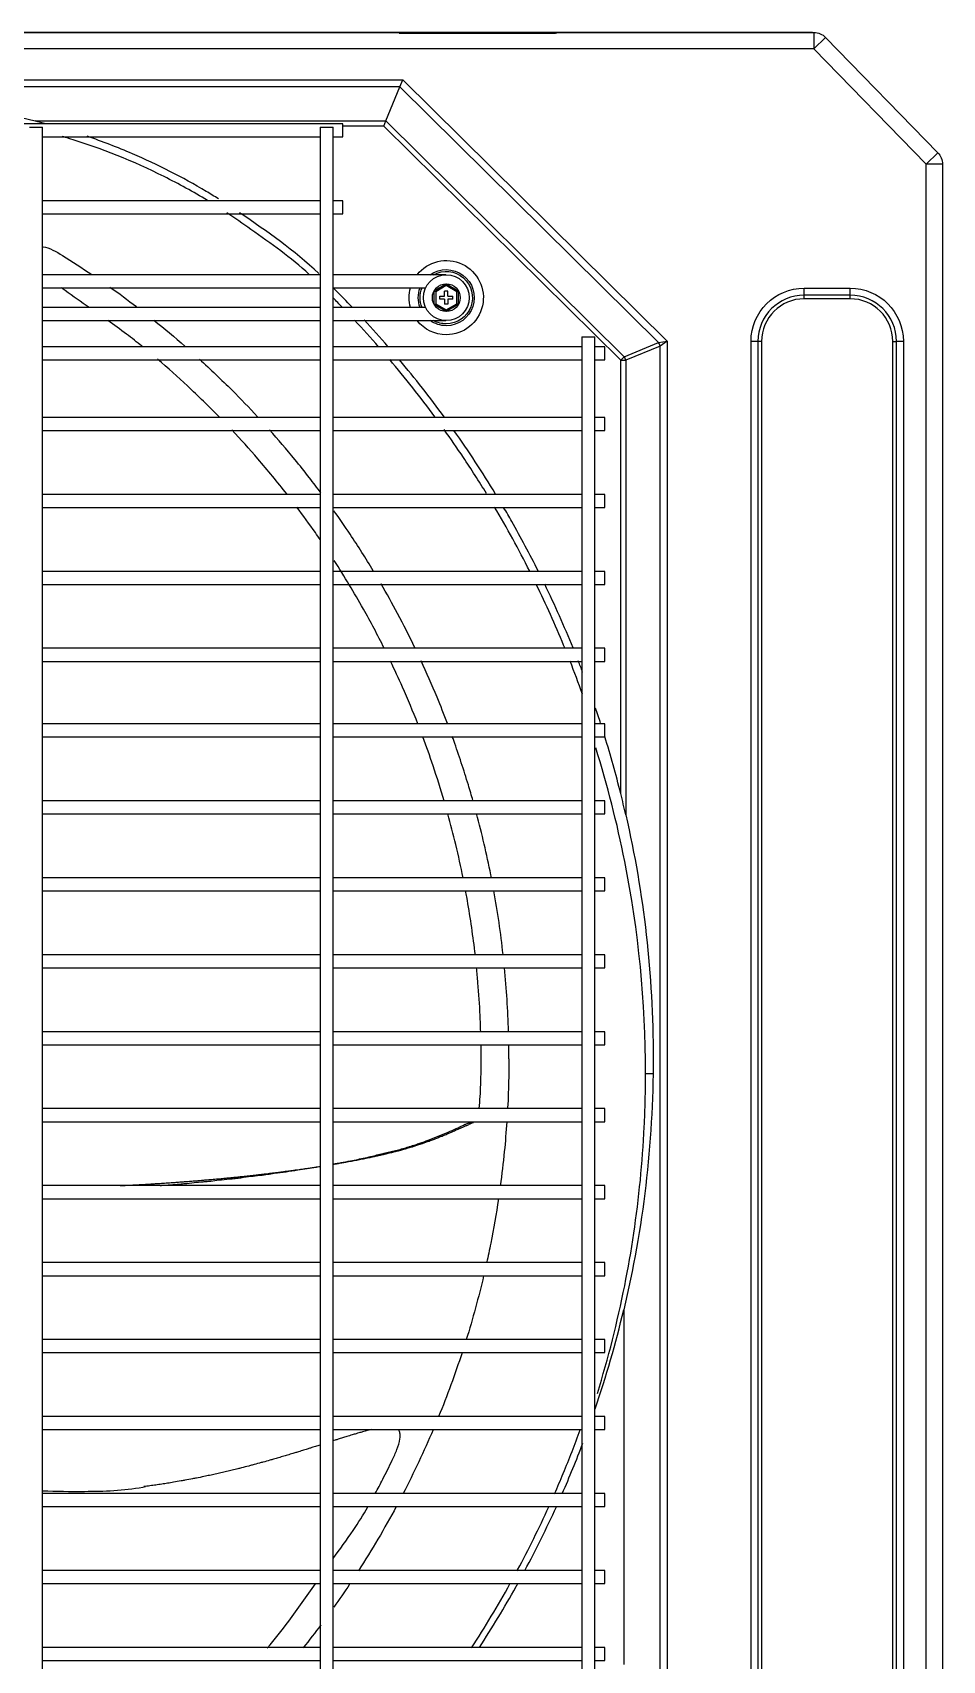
# Model space of a CAD drawing. Extents: x 58467 to 79089, y -33726 to -17391.
# Drawn here: x 78336.95 to 78364.75, y -19141.39 to -19091.69 of the extents above; entities that cross this region are included whole.
import ezdxf

# ---------------------------------------------------------------- set-up
doc = ezdxf.new("R2010")
doc.units = 0
doc.header["$LTSCALE"] = 100

# ---------------------------------------------------------------- blocks, each defined once
blk = doc.blocks.new('ZSGT')
at = {"color": 3}
for p, q in [((40323.672, -24502.831, -3.539), (40255.667, -24502.831, -3.539)), ((40255.667, -24502.831, -3.539), (40323.719, -24502.831, -3.539)), ((40323.672, -24502.831, -3.539), (40255.667, -24502.831, -3.539)), ((40311.042, -24502.851, -3.539), (40315.525, -24502.851, -3.539)), ((40311.042, -24502.851, -3.539), (40315.525, -24502.851, -3.539)), ((40315.525, -24502.831, -3.539), (40315.525, -24502.851, -3.539)), ((40315.525, -24502.831, -3.539), (40315.525, -24502.851, -3.539)), ((40315.525, -24502.851, -3.539), (40315.825, -24502.851, -3.539)), ((40315.525, -24502.851, -3.539), (40315.825, -24502.851, -3.539)), ((40323.719, -24502.831, -3.539), (40323.719, -24503.331, -3.539)), ((40324.073, -24502.977, -3.539), (40323.719, -24503.331, -3.539)), ((40324.073, -24502.977, -3.539), (40327.5, -24506.499, -3.539)), ((40323.719, -24503.331, -3.539), (40255.667, -24503.331, -3.539)), ((40327.146, -24506.852, -3.539), (40323.719, -24503.331, -3.539)), ((40262.103, -24504.271, -3.539), (40311.158, -24504.271, -3.539)), ((40311.07, -24504.483, -3.539), (40262.255, -24504.483, -3.539)), ((40310.637, -24505.531, -3.539), (40311.07, -24504.483, -3.539)), ((40311.07, -24504.483, -3.539), (40311.158, -24504.271, -3.539)), ((40318.972, -24512.295, -3.539), (40311.07, -24504.483, -3.539)), ((40311.158, -24504.271, -3.539), (40319.23, -24512.252, -3.539)), ((40309.327, -24505.617, -3.539), (40263.934, -24505.617, -3.539)), ((40299.748, -24505.717, -3.539), (40299.948, -24505.717, -3.539)), ((40299.925, -24505.531, -3.539), (40310.637, -24505.531, -3.539)), ((40299.948, -24505.717, -3.539), (40300.148, -24505.717, -3.539)), ((40300.148, -24624.08, -3.539), (40300.148, -24505.717, -3.539)), ((40308.627, -24505.717, -3.539), (40308.627, -24624.08, -3.539)), ((40308.627, -24505.717, -3.539), (40308.827, -24505.717, -3.539)), ((40308.827, -24505.717, -3.539), (40309.027, -24505.717, -3.539)), ((40309.027, -24624.08, -3.539), (40309.027, -24505.717, -3.539)), ((40309.327, -24506.017, -3.539), (40309.327, -24505.617, -3.539)), ((40310.572, -24505.686, -3.539), (40309.327, -24505.686, -3.539)), ((40310.572, -24505.686, -3.539), (40310.637, -24505.531, -3.539)), ((40317.815, -24512.838, -3.539), (40310.572, -24505.686, -3.539)), ((40310.637, -24505.531, -3.539), (40317.925, -24512.729, -3.539)), ((40300.148, -24506.017, -3.539), (40308.627, -24506.017, -3.539)), ((40309.027, -24506.017, -3.539), (40309.327, -24506.017, -3.539)), ((40327.5, -24506.499, -3.539), (40327.146, -24506.852, -3.539)), ((40327.146, -24622.854, -3.539), (40327.146, -24506.852, -3.539)), ((40327.646, -24506.852, -3.539), (40327.146, -24506.852, -3.539)), ((40327.646, -24506.852, -3.539), (40327.646, -24622.854, -3.539)), ((40308.627, -24507.966, -3.539), (40300.148, -24507.966, -3.539)), ((40309.327, -24507.966, -3.539), (40309.027, -24507.966, -3.539)), ((40309.327, -24508.366, -3.539), (40309.327, -24507.966, -3.539)), ((40300.148, -24508.366, -3.539), (40308.627, -24508.366, -3.539)), ((40309.027, -24508.366, -3.539), (40309.327, -24508.366, -3.539)), ((40308.626, -24510.226, -3.539), (40300.148, -24510.226, -3.539)), ((40310.161, -24510.226, -3.539), (40309.026, -24510.226, -3.539)), ((40310.444, -24510.226, -3.539), (40310.161, -24510.226, -3.539)), ((40310.809, -24510.226, -3.539), (40310.444, -24510.226, -3.539)), ((40311.092, -24510.226, -3.539), (40310.809, -24510.226, -3.539)), ((40312.469, -24510.226, -3.539), (40311.092, -24510.226, -3.539)), ((40300.148, -24510.626, -3.539), (40308.626, -24510.626, -3.539)), ((40309.026, -24510.626, -3.539), (40310.161, -24510.626, -3.539)), ((40310.161, -24510.626, -3.539), (40310.444, -24510.626, -3.539)), ((40310.444, -24510.626, -3.539), (40310.809, -24510.626, -3.539)), ((40310.809, -24510.626, -3.539), (40311.092, -24510.626, -3.539)), ((40311.092, -24510.626, -3.539), (40311.853, -24510.626, -3.539)), ((40312.117, -24510.713, -3.539), (40312.485, -24510.5, -3.539)), ((40312.117, -24511.138, -3.539), (40312.117, -24510.713, -3.539)), ((40312.167, -24510.742, -3.539), (40312.117, -24510.713, -3.539)), ((40312.485, -24510.558, -3.539), (40312.167, -24510.742, -3.539)), ((40312.167, -24510.742, -3.539), (40312.167, -24511.109, -3.539)), ((40312.285, -24510.875, -3.539), (40312.435, -24510.875, -3.539)), ((40312.285, -24510.975, -3.539), (40312.285, -24510.875, -3.539)), ((40312.435, -24510.975, -3.539), (40312.285, -24510.975, -3.539)), ((40312.535, -24510.725, -3.539), (40312.435, -24510.725, -3.539)), ((40312.435, -24510.875, -3.539), (40312.435, -24510.725, -3.539)), ((40312.435, -24510.975, -3.539), (40312.435, -24511.125, -3.539)), ((40312.485, -24510.5, -3.539), (40312.853, -24510.713, -3.539)), ((40312.485, -24510.558, -3.539), (40312.485, -24510.5, -3.539)), ((40312.803, -24510.742, -3.539), (40312.485, -24510.558, -3.539)), ((40312.535, -24510.875, -3.539), (40312.535, -24510.725, -3.539)), ((40312.535, -24510.875, -3.539), (40312.685, -24510.875, -3.539)), ((40312.535, -24510.975, -3.539), (40312.535, -24511.125, -3.539)), ((40312.685, -24510.975, -3.539), (40312.535, -24510.975, -3.539)), ((40312.685, -24510.975, -3.539), (40312.685, -24510.875, -3.539)), ((40312.803, -24510.742, -3.539), (40312.853, -24510.713, -3.539)), ((40312.803, -24511.109, -3.539), (40312.803, -24510.742, -3.539)), ((40312.853, -24510.713, -3.539), (40312.853, -24511.138, -3.539)), ((40323.421, -24510.635, -3.539), (40324.827, -24510.635, -3.539)), ((40323.421, -24510.847, -3.539), (40323.421, -24510.635, -3.539)), ((40324.827, -24510.847, -3.539), (40323.421, -24510.847, -3.539)), ((40323.421, -24510.959, -3.539), (40323.421, -24510.847, -3.539)), ((40324.827, -24510.959, -3.539), (40323.421, -24510.959, -3.539)), ((40324.827, -24510.847, -3.539), (40324.827, -24510.635, -3.539)), ((40324.827, -24510.959, -3.539), (40324.827, -24510.847, -3.539)), ((40308.627, -24511.225, -3.539), (40300.148, -24511.225, -3.539)), ((40310.161, -24511.225, -3.539), (40309.027, -24511.225, -3.539)), ((40310.444, -24511.225, -3.539), (40310.161, -24511.225, -3.539)), ((40310.81, -24511.225, -3.539), (40310.444, -24511.225, -3.539)), ((40311.092, -24511.225, -3.539), (40310.81, -24511.225, -3.539)), ((40311.853, -24511.225, -3.539), (40311.092, -24511.225, -3.539)), ((40312.117, -24511.138, -3.539), (40312.167, -24511.109, -3.539)), ((40312.485, -24511.35, -3.539), (40312.117, -24511.138, -3.539)), ((40312.167, -24511.109, -3.539), (40312.485, -24511.293, -3.539)), ((40312.535, -24511.125, -3.539), (40312.435, -24511.125, -3.539)), ((40312.485, -24511.293, -3.539), (40312.803, -24511.109, -3.539)), ((40312.853, -24511.138, -3.539), (40312.485, -24511.35, -3.539)), ((40312.485, -24511.35, -3.539), (40312.485, -24511.293, -3.539)), ((40312.853, -24511.138, -3.539), (40312.803, -24511.109, -3.539)), ((40300.148, -24511.625, -3.539), (40308.627, -24511.625, -3.539)), ((40309.027, -24511.625, -3.539), (40310.161, -24511.625, -3.539)), ((40310.161, -24511.625, -3.539), (40310.444, -24511.625, -3.539)), ((40310.444, -24511.625, -3.539), (40310.81, -24511.625, -3.539)), ((40310.444, -24511.625, -3.539), (40310.444, -24511.625, -3.539)), ((40310.81, -24511.625, -3.539), (40310.81, -24511.625, -3.539)), ((40310.81, -24511.625, -3.539), (40311.092, -24511.625, -3.539)), ((40311.092, -24511.625, -3.539), (40312.469, -24511.625, -3.539)), ((40308.626, -24512.425, -3.539), (40300.148, -24512.425, -3.539)), ((40316.625, -24512.425, -3.539), (40309.026, -24512.425, -3.539)), ((40316.626, -24512.125, -3.539), (40316.626, -24617.58, -3.539)), ((40316.626, -24512.125, -3.539), (40316.826, -24512.125, -3.539)), ((40316.826, -24512.125, -3.539), (40317.026, -24512.125, -3.539)), ((40317.326, -24512.425, -3.539), (40317.025, -24512.425, -3.539)), ((40317.026, -24617.58, -3.539), (40317.026, -24512.125, -3.539)), ((40317.326, -24512.825, -3.539), (40317.326, -24512.425, -3.539)), ((40317.925, -24512.729, -3.539), (40318.972, -24512.295, -3.539)), ((40319.018, -24512.405, -3.539), (40317.97, -24512.838, -3.539)), ((40318.972, -24512.295, -3.539), (40319.23, -24512.252, -3.539)), ((40319.23, -24512.252, -3.539), (40319.018, -24512.405, -3.539)), ((40319.018, -24617.258, -3.539), (40319.018, -24512.405, -3.539)), ((40319.23, -24512.252, -3.539), (40319.23, -24617.41, -3.539)), ((40321.797, -24617.404, -3.539), (40321.797, -24512.259, -3.539)), ((40322.009, -24512.259, -3.539), (40321.797, -24512.259, -3.539)), ((40322.009, -24512.259, -3.539), (40322.009, -24617.404, -3.539)), ((40322.121, -24512.259, -3.539), (40322.009, -24512.259, -3.539)), ((40322.121, -24512.259, -3.539), (40322.121, -24617.404, -3.539)), ((40326.126, -24512.259, -3.539), (40326.239, -24512.259, -3.539)), ((40326.126, -24617.404, -3.539), (40326.126, -24512.259, -3.539)), ((40326.239, -24617.404, -3.539), (40326.239, -24512.259, -3.539)), ((40326.451, -24512.259, -3.539), (40326.239, -24512.259, -3.539)), ((40326.451, -24512.259, -3.539), (40326.451, -24617.404, -3.539)), ((40300.148, -24512.825, -3.539), (40308.626, -24512.825, -3.539)), ((40309.026, -24512.825, -3.539), (40316.625, -24512.825, -3.539)), ((40317.025, -24512.825, -3.539), (40317.326, -24512.825, -3.539)), ((40317.815, -24512.838, -3.539), (40317.925, -24512.729, -3.539)), ((40317.815, -24526.066, -3.539), (40317.815, -24512.838, -3.539)), ((40317.815, -24512.838, -3.539), (40317.97, -24512.838, -3.539)), ((40317.97, -24512.838, -3.539), (40317.97, -24526.715, -3.539)), ((40308.626, -24514.582, -3.539), (40300.148, -24514.582, -3.539)), ((40316.625, -24514.582, -3.539), (40309.026, -24514.582, -3.539)), ((40317.326, -24514.582, -3.539), (40317.025, -24514.582, -3.539)), ((40317.326, -24514.982, -3.539), (40317.326, -24514.582, -3.539)), ((40300.148, -24514.982, -3.539), (40308.626, -24514.982, -3.539)), ((40309.026, -24514.982, -3.539), (40316.625, -24514.982, -3.539)), ((40317.025, -24514.982, -3.539), (40317.326, -24514.982, -3.539)), ((40308.626, -24516.931, -3.539), (40300.148, -24516.931, -3.539)), ((40316.625, -24516.931, -3.539), (40309.026, -24516.931, -3.539)), ((40317.326, -24516.931, -3.539), (40317.025, -24516.931, -3.539)), ((40317.326, -24517.331, -3.539), (40317.326, -24516.931, -3.539)), ((40300.148, -24517.331, -3.539), (40308.626, -24517.331, -3.539)), ((40309.026, -24517.331, -3.539), (40316.625, -24517.331, -3.539)), ((40317.025, -24517.331, -3.539), (40317.326, -24517.331, -3.539)), ((40308.626, -24519.281, -3.539), (40300.148, -24519.281, -3.539)), ((40316.625, -24519.281, -3.539), (40309.026, -24519.281, -3.539)), ((40317.326, -24519.281, -3.539), (40317.025, -24519.281, -3.539)), ((40317.326, -24519.681, -3.539), (40317.326, -24519.281, -3.539)), ((40300.148, -24519.681, -3.539), (40308.626, -24519.681, -3.539)), ((40309.026, -24519.681, -3.539), (40316.625, -24519.681, -3.539)), ((40317.025, -24519.681, -3.539), (40317.326, -24519.681, -3.539)), ((40308.626, -24521.631, -3.539), (40300.148, -24521.631, -3.539)), ((40316.625, -24521.631, -3.539), (40309.026, -24521.631, -3.539)), ((40317.326, -24521.631, -3.539), (40317.025, -24521.631, -3.539)), ((40317.326, -24522.031, -3.539), (40317.326, -24521.631, -3.539)), ((40300.148, -24522.031, -3.539), (40308.626, -24522.031, -3.539)), ((40309.026, -24522.031, -3.539), (40316.625, -24522.031, -3.539)), ((40317.025, -24522.031, -3.539), (40317.326, -24522.031, -3.539)), ((40308.626, -24523.937, -3.539), (40300.148, -24523.937, -3.539)), ((40300.148, -24524.337, -3.539), (40308.626, -24524.337, -3.539)), ((40316.625, -24523.937, -3.539), (40309.026, -24523.937, -3.539)), ((40309.026, -24524.337, -3.539), (40316.625, -24524.337, -3.539)), ((40317.326, -24523.937, -3.539), (40317.025, -24523.937, -3.539)), ((40317.025, -24524.337, -3.539), (40317.326, -24524.337, -3.539)), ((40317.326, -24524.337, -3.539), (40317.326, -24523.937, -3.539)), ((40308.626, -24526.287, -3.539), (40300.148, -24526.287, -3.539)), ((40316.625, -24526.287, -3.539), (40309.026, -24526.287, -3.539)), ((40317.326, -24526.287, -3.539), (40317.025, -24526.287, -3.539)), ((40317.326, -24526.687, -3.539), (40317.326, -24526.287, -3.539)), ((40300.148, -24526.687, -3.539), (40308.626, -24526.687, -3.539)), ((40309.026, -24526.687, -3.539), (40316.625, -24526.687, -3.539)), ((40317.025, -24526.687, -3.539), (40317.326, -24526.687, -3.539)), ((40308.626, -24528.636, -3.539), (40300.148, -24528.636, -3.539)), ((40316.625, -24528.636, -3.539), (40309.026, -24528.636, -3.539)), ((40317.326, -24528.636, -3.539), (40317.025, -24528.636, -3.539)), ((40317.326, -24529.036, -3.539), (40317.326, -24528.636, -3.539)), ((40300.148, -24529.036, -3.539), (40308.626, -24529.036, -3.539)), ((40309.026, -24529.036, -3.539), (40316.625, -24529.036, -3.539)), ((40317.025, -24529.036, -3.539), (40317.326, -24529.036, -3.539)), ((40308.626, -24530.986, -3.539), (40300.148, -24530.986, -3.539)), ((40316.625, -24530.986, -3.539), (40309.026, -24530.986, -3.539)), ((40317.326, -24530.986, -3.539), (40317.025, -24530.986, -3.539)), ((40317.326, -24531.386, -3.539), (40317.326, -24530.986, -3.539)), ((40300.148, -24531.386, -3.539), (40308.626, -24531.386, -3.539)), ((40309.026, -24531.386, -3.539), (40316.625, -24531.386, -3.539)), ((40317.025, -24531.386, -3.539), (40317.326, -24531.386, -3.539)), ((40308.626, -24533.336, -3.539), (40300.148, -24533.336, -3.539)), ((40316.625, -24533.336, -3.539), (40309.026, -24533.336, -3.539)), ((40317.326, -24533.336, -3.539), (40317.025, -24533.336, -3.539)), ((40317.326, -24533.736, -3.539), (40317.326, -24533.336, -3.539)), ((40300.148, -24533.736, -3.539), (40308.626, -24533.736, -3.539)), ((40309.026, -24533.736, -3.539), (40316.625, -24533.736, -3.539)), ((40317.025, -24533.736, -3.539), (40317.326, -24533.736, -3.539)), ((40308.626, -24535.685, -3.539), (40300.148, -24535.685, -3.539)), ((40316.625, -24535.685, -3.539), (40309.026, -24535.685, -3.539)), ((40317.326, -24535.685, -3.539), (40317.025, -24535.685, -3.539)), ((40317.326, -24536.085, -3.539), (40317.326, -24535.685, -3.539)), ((40300.148, -24536.085, -3.539), (40308.626, -24536.085, -3.539)), ((40309.026, -24536.085, -3.539), (40316.625, -24536.085, -3.539)), ((40317.025, -24536.085, -3.539), (40317.326, -24536.085, -3.539)), ((40308.626, -24538.035, -3.539), (40300.148, -24538.035, -3.539)), ((40316.625, -24538.035, -3.539), (40309.026, -24538.035, -3.539)), ((40317.326, -24538.035, -3.539), (40317.025, -24538.035, -3.539)), ((40317.326, -24538.435, -3.539), (40317.326, -24538.035, -3.539)), ((40300.148, -24538.435, -3.539), (40308.626, -24538.435, -3.539)), ((40309.026, -24538.435, -3.539), (40316.625, -24538.435, -3.539)), ((40317.025, -24538.435, -3.539), (40317.326, -24538.435, -3.539)), ((40308.626, -24540.385, -3.539), (40300.148, -24540.385, -3.539)), ((40300.148, -24540.785, -3.539), (40308.626, -24540.785, -3.539)), ((40316.625, -24540.385, -3.539), (40309.026, -24540.385, -3.539)), ((40309.026, -24540.785, -3.539), (40316.625, -24540.785, -3.539)), ((40317.326, -24540.385, -3.539), (40317.025, -24540.385, -3.539)), ((40317.025, -24540.785, -3.539), (40317.326, -24540.785, -3.539)), ((40317.326, -24540.785, -3.539), (40317.326, -24540.385, -3.539)), ((40317.906, -24541.832, -3.539), (40317.906, -24552.654, -3.539)), ((40308.626, -24542.734, -3.539), (40300.148, -24542.734, -3.539)), ((40316.625, -24542.734, -3.539), (40309.026, -24542.734, -3.539)), ((40317.326, -24542.734, -3.539), (40317.025, -24542.734, -3.539)), ((40317.326, -24543.134, -3.539), (40317.326, -24542.734, -3.539)), ((40300.148, -24543.134, -3.539), (40308.626, -24543.134, -3.539)), ((40309.026, -24543.134, -3.539), (40316.625, -24543.134, -3.539)), ((40317.025, -24543.134, -3.539), (40317.326, -24543.134, -3.539)), ((40308.626, -24545.084, -3.539), (40300.148, -24545.084, -3.539)), ((40316.625, -24545.084, -3.539), (40309.026, -24545.084, -3.539)), ((40317.326, -24545.084, -3.539), (40317.025, -24545.084, -3.539)), ((40317.326, -24545.484, -3.539), (40317.326, -24545.084, -3.539)), ((40300.148, -24545.484, -3.539), (40308.626, -24545.484, -3.539)), ((40309.026, -24545.484, -3.539), (40316.625, -24545.484, -3.539)), ((40317.025, -24545.484, -3.539), (40317.326, -24545.484, -3.539)), ((40308.626, -24547.434, -3.539), (40300.148, -24547.434, -3.539)), ((40316.625, -24547.434, -3.539), (40309.026, -24547.434, -3.539)), ((40317.326, -24547.434, -3.539), (40317.025, -24547.434, -3.539)), ((40317.326, -24547.833, -3.539), (40317.326, -24547.434, -3.539)), ((40300.148, -24547.833, -3.539), (40308.626, -24547.833, -3.539)), ((40309.026, -24547.833, -3.539), (40316.625, -24547.833, -3.539)), ((40317.025, -24547.833, -3.539), (40317.326, -24547.833, -3.539)), ((40308.626, -24549.783, -3.539), (40300.148, -24549.783, -3.539)), ((40300.148, -24550.183, -3.539), (40308.626, -24550.183, -3.539)), ((40316.625, -24549.783, -3.539), (40309.026, -24549.783, -3.539)), ((40309.026, -24550.183, -3.539), (40316.625, -24550.183, -3.539)), ((40317.326, -24549.783, -3.539), (40317.025, -24549.783, -3.539)), ((40317.025, -24550.183, -3.539), (40317.326, -24550.183, -3.539)), ((40317.326, -24550.183, -3.539), (40317.326, -24549.783, -3.539)), ((40308.626, -24552.133, -3.539), (40300.148, -24552.133, -3.539)), ((40316.625, -24552.133, -3.539), (40309.026, -24552.133, -3.539)), ((40317.326, -24552.133, -3.539), (40317.025, -24552.133, -3.539)), ((40317.326, -24552.533, -3.539), (40317.326, -24552.133, -3.539)), ((40300.148, -24552.533, -3.539), (40308.626, -24552.533, -3.539)), ((40309.026, -24552.533, -3.539), (40316.625, -24552.533, -3.539)), ((40317.025, -24552.533, -3.539), (40317.326, -24552.533, -3.539))]:
    blk.add_line(p, q, dxfattribs=at)
for radius in [0.7, 0.425, 0.425]:
    blk.add_circle((40312.485, -24510.925, -3.539), radius, dxfattribs=at)
at = {"color": 3, "extrusion": (0, 0, -1)}
for centre, radius, start, end in [((-40315.825, -24502.771, 3.539), 0.08, 228.5895, 270), ((-40315.825, -24502.771, 3.539), 0.08, 228.5895, 270), ((-40323.719, -24503.331, 3.539), 0.5, 90, 135), ((-40327.146, -24506.852, 3.539), 0.5, 135, 180), ((-40312.485, -24510.925, 3.539), 1.133, 38.1431, 270), ((-40312.485, -24510.925, 3.539), 0.856, 54.7874, 270), ((-40312.485, -24510.925, 3.539), 0.8, 61.0199, 270), ((-40312.485, -24510.925, 3.539), 1.133, 344.6607, 15.3451), ((-40312.485, -24510.925, 3.539), 0.856, 339.5138, 20.4919), ((-40312.485, -24510.925, 3.539), 0.8, 337.9949, 22.0107), ((-40323.421, -24512.259, 3.539), 1.624, 0, 90), ((-40324.827, -24512.259, 3.539), 1.624, 90, 180), ((-40312.485, -24510.925, 3.539), 1.133, 270, 321.8625), ((-40312.485, -24510.925, 3.539), 0.856, 270, 305.2181), ((-40312.485, -24510.925, 3.539), 0.8, 270, 298.9856)]:
    blk.add_arc(centre, radius, start, end, dxfattribs=at)
at = {"color": 3}
for centre, radius, start, end in [((40323.421, -24512.259, -3.539), 1.412, 90, 180), ((40323.421, -24512.259, -3.539), 1.3, 90, 180), ((40324.827, -24512.259, -3.539), 1.412, 0, 90), ((40324.827, -24512.259, -3.539), 1.3, 0, 90)]:
    blk.add_arc(centre, radius, start, end, dxfattribs=at)
for centre in [(40318.862, -24512.405, -3.539), (40317.815, -24512.838, -3.539)]:
    blk.add_ellipse(centre, major_axis=(-0.084, 0.203), ratio=0.678598, start_param=4.438375, end_param=4.986403, dxfattribs=at)
for points, knots in [([(40285.647, -24504.695, -3.539), (40288.044, -24504.696, -3.539), (40290.44, -24504.739, -3.539), (40293.433, -24504.849, -3.539), (40294.031, -24504.873, -3.539), (40295.226, -24504.929, -3.539), (40295.824, -24504.955, -3.539), (40297.61, -24505.066, -3.539), (40298.779, -24505.245, -3.539), (40299.925, -24505.531, -3.539)], [0, 0, 0, 0, 0.5, 0.5, 0.625, 0.625, 0.75, 0.75, 1, 1, 1, 1]), ([(40305.187, -24507.958, -3.539), (40304.755, -24507.697, -3.539), (40304.313, -24507.453, -3.539), (40302.931, -24506.762, -3.539), (40301.947, -24506.368, -3.539), (40300.886, -24506.043, -3.539), (40300.815, -24506.022, -3.539), (40300.745, -24506.001, -3.539)], [0, 0, 0, 0, 0.31261, 0.31261, 0.954356, 0.954356, 1, 1, 1, 1]), ([(40305.521, -24507.908, -3.539), (40305.398, -24507.831, -3.539), (40305.274, -24507.755, -3.539), (40304.428, -24507.252, -3.539), (40303.67, -24506.866, -3.539), (40302.439, -24506.336, -3.539), (40301.978, -24506.158, -3.539), (40301.509, -24505.998, -3.539)], [0, 0, 0, 0, 0.098619, 0.098619, 0.666619, 0.666619, 1, 1, 1, 1]), ([(40308.296, -24510.216, -3.539), (40307.731, -24509.69, -3.539), (40307.134, -24509.289, -3.539), (40306.274, -24508.665, -3.539), (40306.03, -24508.496, -3.539), (40305.782, -24508.333, -3.539)], [0, 0, 0, 0, 0.719648, 0.719648, 1, 1, 1, 1]), ([(40300.165, -24509.372, -3.539), (40300.365, -24509.399, -3.539), (40300.867, -24509.702, -3.539), (40301.361, -24510.021, -3.539), (40301.656, -24510.22, -3.539)], [0, 0, 0, 0, 0.394402, 1, 1, 1, 1]), ([(40301.575, -24511.226, -3.539), (40301.33, -24511.056, -3.539), (40301.046, -24510.858, -3.539), (40300.763, -24510.654, -3.539), (40300.724, -24510.625, -3.539)], [0, 0, 0, 0, 0.861799, 1, 1, 1, 1]), ([(40303.189, -24512.409, -3.539), (40303.033, -24512.283, -3.539), (40302.689, -24512.015, -3.539), (40302.334, -24511.759, -3.539), (40302.14, -24511.621, -3.539)], [0, 0, 0, 0, 0.45942, 1, 1, 1, 1]), ([(40305.544, -24514.563, -3.539), (40305.231, -24514.244, -3.539), (40304.62, -24513.648, -3.539), (40303.978, -24513.07, -3.539), (40303.666, -24512.804, -3.539)], [0, 0, 0, 0, 0.526998, 1, 1, 1, 1]), ([(40308.655, -24516.885, -3.539), (40308.539, -24516.731, -3.539), (40308.422, -24516.577, -3.539), (40308.157, -24516.236, -3.539), (40308.008, -24516.05, -3.539), (40307.605, -24515.558, -3.539), (40307.346, -24515.256, -3.539), (40307.082, -24514.959, -3.539)], [0, 0, 0, 0, 0.233835, 0.233835, 0.520573, 0.520573, 1, 1, 1, 1]), ([(40313.713, -24516.906, -3.539), (40313.485, -24516.532, -3.539), (40313.249, -24516.164, -3.539), (40312.815, -24515.515, -3.539), (40312.619, -24515.232, -3.539), (40312.419, -24514.952, -3.539)], [0, 0, 0, 0, 0.558497, 0.558497, 1, 1, 1, 1]), ([(40307.611, -24516.918, -3.539), (40307.328, -24516.556, -3.539), (40306.785, -24515.895, -3.539), (40306.204, -24515.254, -3.539), (40305.93, -24514.963, -3.539)], [0, 0, 0, 0, 0.541295, 1, 1, 1, 1]), ([(40308.639, -24518.322, -3.539), (40308.588, -24518.248, -3.539), (40308.355, -24517.911, -3.539), (40308.113, -24517.577, -3.539), (40307.918, -24517.319, -3.539)], [0, 0, 0, 0, 0.220681, 1, 1, 1, 1]), ([(40310.254, -24519.263, -3.539), (40310.027, -24518.887, -3.539), (40309.792, -24518.516, -3.539), (40309.386, -24517.907, -3.539), (40309.221, -24517.667, -3.539), (40309.051, -24517.429, -3.539)], [0, 0, 0, 0, 0.601739, 0.601739, 1, 1, 1, 1]), ([(40315.294, -24519.27, -3.539), (40315.036, -24518.758, -3.539), (40314.767, -24518.253, -3.539), (40314.403, -24517.614, -3.539), (40314.321, -24517.47, -3.539), (40314.237, -24517.328, -3.539)], [0, 0, 0, 0, 0.775009, 0.775009, 1, 1, 1, 1]), ([(40310.587, -24521.626, -3.539), (40310.387, -24521.226, -3.539), (40309.91, -24520.329, -3.539), (40309.375, -24519.442, -3.539), (40309.059, -24518.954, -3.539)], [0, 0, 0, 0, 0.44453, 1, 1, 1, 1]), ([(40311.527, -24521.616, -3.539), (40311.357, -24521.263, -3.539), (40311.179, -24520.914, -3.539), (40310.833, -24520.265, -3.539), (40310.665, -24519.963, -3.539), (40310.492, -24519.665, -3.539)], [0, 0, 0, 0, 0.531495, 0.531495, 1, 1, 1, 1]), ([(40316.106, -24521.621, -3.539), (40316.094, -24521.592, -3.539), (40316.083, -24521.564, -3.539), (40315.813, -24520.911, -3.539), (40315.533, -24520.291, -3.539), (40315.235, -24519.679, -3.539)], [0, 0, 0, 0, 0.043139, 0.043139, 1, 1, 1, 1]), ([(40311.616, -24523.936, -3.539), (40311.468, -24523.561, -3.539), (40311.203, -24522.924, -3.539), (40310.909, -24522.288, -3.539), (40310.784, -24522.027, -3.539)], [0, 0, 0, 0, 0.58808, 1, 1, 1, 1]), ([(40312.521, -24523.926, -3.539), (40312.418, -24523.656, -3.539), (40312.312, -24523.388, -3.539), (40312.047, -24522.749, -3.539), (40311.886, -24522.381, -3.539), (40311.717, -24522.016, -3.539)], [0, 0, 0, 0, 0.416753, 0.416753, 1, 1, 1, 1]), ([(40312.419, -24526.288, -3.539), (40312.315, -24525.931, -3.539), (40312.11, -24525.28, -3.539), (40311.879, -24524.629, -3.539), (40311.769, -24524.337, -3.539)], [0, 0, 0, 0, 0.549857, 1, 1, 1, 1]), ([(40313.3, -24526.281, -3.539), (40313.254, -24526.121, -3.539), (40313.208, -24525.961, -3.539), (40313.091, -24525.575, -3.539), (40313.019, -24525.349, -3.539), (40312.87, -24524.898, -3.539), (40312.793, -24524.673, -3.539), (40312.698, -24524.408, -3.539), (40312.683, -24524.366, -3.539), (40312.669, -24524.325, -3.539)], [0, 0, 0, 0, 0.243898, 0.243898, 0.590099, 0.590099, 0.9363, 0.9363, 1, 1, 1, 1]), ([(40318.574, -24534.608, -3.539), (40318.575, -24532.434, -3.539), (40318.359, -24530.252, -3.539), (40317.705, -24526.966, -3.539), (40317.409, -24525.811, -3.539), (40317.051, -24524.673, -3.539)], [0, 0, 0, 0, 0.642828, 0.642828, 1, 1, 1, 1]), ([(40312.999, -24528.637, -3.539), (40312.931, -24528.3, -3.539), (40312.788, -24527.65, -3.539), (40312.62, -24527, -3.539), (40312.533, -24526.687, -3.539)], [0, 0, 0, 0, 0.520178, 1, 1, 1, 1]), ([(40313.863, -24528.635, -3.539), (40313.857, -24528.605, -3.539), (40313.851, -24528.574, -3.539), (40313.72, -24527.918, -3.539), (40313.576, -24527.297, -3.539), (40313.41, -24526.679, -3.539)], [0, 0, 0, 0, 0.0469, 0.0469, 1, 1, 1, 1]), ([(40313.369, -24530.986, -3.539), (40313.365, -24530.952, -3.539), (40313.297, -24530.364, -3.539), (40313.2, -24529.715, -3.539), (40313.088, -24529.099, -3.539), (40313.076, -24529.036, -3.539)], [0, 0, 0, 0, 0.051596, 0.904233, 1, 1, 1, 1]), ([(40313.537, -24533.334, -3.539), (40313.532, -24533.169, -3.539), (40313.514, -24532.671, -3.539), (40313.471, -24532.022, -3.539), (40313.427, -24531.538, -3.539), (40313.411, -24531.385, -3.539)], [0, 0, 0, 0, 0.252208, 0.764491, 1, 1, 1, 1]), ([(40313.491, -24535.684, -3.539), (40313.513, -24535.436, -3.539), (40313.549, -24534.899, -3.539), (40313.552, -24534.253, -3.539), (40313.548, -24533.851, -3.539), (40313.546, -24533.734, -3.539)], [0, 0, 0, 0, 0.37572, 0.818355, 1, 1, 1, 1]), ([(40314.397, -24534.165, -3.539), (40314.397, -24534.643, -3.539), (40314.386, -24535.11, -3.539), (40314.361, -24535.617, -3.539), (40314.359, -24535.652, -3.539), (40314.357, -24535.687, -3.539)], [0, 0, 0, 0, 0.930665, 0.930665, 1, 1, 1, 1]), ([(40317.101, -24544.383, -3.539), (40317.435, -24543.301, -3.539), (40317.714, -24542.204, -3.539), (40318.147, -24540.032, -3.539), (40318.307, -24538.958, -3.539), (40318.468, -24537.33, -3.539), (40318.508, -24536.786, -3.539), (40318.548, -24535.97, -3.539), (40318.558, -24535.698, -3.539), (40318.571, -24535.153, -3.539), (40318.574, -24534.877, -3.539), (40318.574, -24534.608, -3.539)], [0, 0, 0, 0, 0.344826, 0.344826, 0.672413, 0.672413, 0.836207, 0.836207, 0.918103, 0.918103, 1, 1, 1, 1]), ([(40309.026, -24537.373, -3.539), (40309.035, -24537.371, -3.539), (40309.092, -24537.363, -3.539), (40309.203, -24537.346, -3.539), (40309.402, -24537.312, -3.539), (40309.691, -24537.25, -3.539), (40309.924, -24537.206, -3.539), (40310.274, -24537.129, -3.539), (40310.478, -24537.065, -3.539), (40310.715, -24537.014, -3.539), (40310.895, -24536.974, -3.539), (40311.077, -24536.928, -3.539), (40311.224, -24536.884, -3.539), (40311.319, -24536.856, -3.539), (40311.41, -24536.829, -3.539), (40311.533, -24536.788, -3.539), (40311.714, -24536.728, -3.539), (40312.054, -24536.607, -3.539), (40312.428, -24536.455, -3.539), (40312.786, -24536.299, -3.539), (40312.965, -24536.21, -3.539), (40313.077, -24536.156, -3.539), (40313.165, -24536.124, -3.539), (40313.257, -24536.115, -3.539), (40313.302, -24536.107, -3.539), (40313.321, -24536.105, -3.539)], [0, 0, 0, 0, 0.005394, 0.035574, 0.066603, 0.130629, 0.243655, 0.266475, 0.346531, 0.38044, 0.417111, 0.456558, 0.498164, 0.521749, 0.531848, 0.564447, 0.595782, 0.649695, 0.782565, 0.838846, 0.88891, 0.914609, 0.933595, 0.963425, 1, 1, 1, 1]), ([(40309.026, -24537.384, -3.539), (40309.028, -24537.384, -3.539), (40309.072, -24537.376, -3.539), (40309.16, -24537.361, -3.539), (40309.289, -24537.339, -3.539), (40309.403, -24537.319, -3.539), (40309.529, -24537.296, -3.539), (40309.639, -24537.276, -3.539), (40309.776, -24537.25, -3.539), (40309.885, -24537.228, -3.539), (40310.02, -24537.201, -3.539), (40310.128, -24537.179, -3.539), (40310.248, -24537.153, -3.539), (40310.355, -24537.13, -3.539), (40310.474, -24537.104, -3.539), (40310.592, -24537.076, -3.539), (40310.697, -24537.051, -3.539), (40310.802, -24537.025, -3.539), (40310.907, -24536.999, -3.539), (40311.01, -24536.972, -3.539), (40311.111, -24536.945, -3.539), (40311.211, -24536.917, -3.539), (40311.31, -24536.888, -3.539), (40311.406, -24536.86, -3.539), (40311.504, -24536.83, -3.539), (40311.6, -24536.799, -3.539), (40311.683, -24536.771, -3.539), (40311.766, -24536.743, -3.539), (40311.859, -24536.711, -3.539), (40311.95, -24536.678, -3.539), (40312.029, -24536.649, -3.539), (40312.107, -24536.619, -3.539), (40312.184, -24536.589, -3.539), (40312.27, -24536.555, -3.539), (40312.344, -24536.525, -3.539), (40312.417, -24536.495, -3.539), (40312.478, -24536.47, -3.539), (40312.538, -24536.444, -3.539), (40312.606, -24536.415, -3.539), (40312.673, -24536.387, -3.539), (40312.738, -24536.359, -3.539), (40312.79, -24536.336, -3.539), (40312.845, -24536.312, -3.539), (40312.891, -24536.292, -3.539), (40312.944, -24536.269, -3.539), (40312.985, -24536.251, -3.539), (40313.033, -24536.23, -3.539), (40313.074, -24536.212, -3.539), (40313.109, -24536.197, -3.539), (40313.146, -24536.181, -3.539), (40313.162, -24536.174, -3.539), (40313.167, -24536.172, -3.539)], [0, 0, 0, 0, 0.000919, 0.026107, 0.051295, 0.076483, 0.093275, 0.126859, 0.143651, 0.177235, 0.194027, 0.227611, 0.244403, 0.269591, 0.294779, 0.319967, 0.345155, 0.361947, 0.387135, 0.412323, 0.429115, 0.454303, 0.479491, 0.496283, 0.521471, 0.546659, 0.563451, 0.580243, 0.605431, 0.630619, 0.647411, 0.664203, 0.689391, 0.706183, 0.731372, 0.748164, 0.764956, 0.781748, 0.79854, 0.823728, 0.84052, 0.857312, 0.874104, 0.890896, 0.907688, 0.92448, 0.941272, 0.958064, 0.974856, 0.991648, 1, 1, 1, 1]), ([(40313.187, -24536.163, -3.539), (40313.219, -24536.146, -3.539), (40313.272, -24536.116, -3.539), (40313.311, -24536.094, -3.539), (40313.326, -24536.085, -3.539)], [0, 0, 0, 0, 0.532534, 1, 1, 1, 1]), ([(40314.333, -24536.088, -3.539), (40314.313, -24536.391, -3.539), (40314.288, -24536.693, -3.539), (40314.224, -24537.344, -3.539), (40314.183, -24537.692, -3.539), (40314.136, -24538.04, -3.539)], [0, 0, 0, 0, 0.464066, 0.464066, 1, 1, 1, 1]), ([(40302.518, -24538.035, -3.539), (40302.533, -24538.034, -3.539), (40302.597, -24538.031, -3.539), (40302.712, -24538.026, -3.539), (40302.877, -24538.017, -3.539), (40303.024, -24538.01, -3.539), (40303.186, -24538.001, -3.539), (40303.33, -24537.992, -3.539), (40303.492, -24537.983, -3.539), (40303.653, -24537.972, -3.539), (40303.798, -24537.963, -3.539), (40303.96, -24537.952, -3.539), (40304.107, -24537.942, -3.539), (40304.271, -24537.93, -3.539), (40304.418, -24537.92, -3.539), (40304.563, -24537.909, -3.539), (40304.722, -24537.896, -3.539), (40304.879, -24537.883, -3.539), (40305.037, -24537.87, -3.539), (40305.194, -24537.856, -3.539), (40305.335, -24537.844, -3.539), (40305.492, -24537.83, -3.539), (40305.634, -24537.816, -3.539), (40305.793, -24537.801, -3.539), (40305.936, -24537.787, -3.539), (40306.078, -24537.773, -3.539), (40306.234, -24537.756, -3.539), (40306.372, -24537.742, -3.539), (40306.525, -24537.725, -3.539), (40306.662, -24537.71, -3.539), (40306.814, -24537.692, -3.539), (40306.965, -24537.675, -3.539), (40307.101, -24537.658, -3.539), (40307.252, -24537.64, -3.539), (40307.389, -24537.623, -3.539), (40307.542, -24537.603, -3.539), (40307.678, -24537.585, -3.539), (40307.813, -24537.567, -3.539), (40307.961, -24537.547, -3.539), (40308.093, -24537.528, -3.539), (40308.238, -24537.507, -3.539), (40308.355, -24537.49, -3.539), (40308.494, -24537.469, -3.539), (40308.576, -24537.456, -3.539), (40308.629, -24537.448, -3.539)], [0, 0, 0, 0, 0.006537, 0.029522, 0.052508, 0.083155, 0.098479, 0.129126, 0.152111, 0.175096, 0.205744, 0.221067, 0.251714, 0.2747, 0.297685, 0.32067, 0.343656, 0.374303, 0.397288, 0.420274, 0.450921, 0.466244, 0.496892, 0.519877, 0.542862, 0.565848, 0.588833, 0.61948, 0.634804, 0.665451, 0.688436, 0.711422, 0.742069, 0.757393, 0.78804, 0.811025, 0.83401, 0.856996, 0.879981, 0.910628, 0.925952, 0.956599, 0.971923, 1, 1, 1, 1]), ([(40303.739, -24538.036, -3.539), (40303.772, -24538.032, -3.539), (40303.901, -24538.017, -3.539), (40304.089, -24538.005, -3.539), (40304.307, -24537.991, -3.539), (40304.537, -24537.969, -3.539), (40304.776, -24537.94, -3.539), (40304.988, -24537.92, -3.539), (40305.168, -24537.908, -3.539), (40305.339, -24537.893, -3.539), (40305.557, -24537.857, -3.539), (40305.812, -24537.838, -3.539), (40306.04, -24537.815, -3.539), (40306.269, -24537.785, -3.539), (40306.497, -24537.751, -3.539), (40306.722, -24537.729, -3.539), (40307.017, -24537.695, -3.539), (40307.241, -24537.65, -3.539), (40307.503, -24537.623, -3.539), (40307.753, -24537.59, -3.539), (40308.017, -24537.544, -3.539), (40308.24, -24537.509, -3.539), (40308.425, -24537.483, -3.539), (40308.539, -24537.465, -3.539), (40308.603, -24537.453, -3.539), (40308.628, -24537.447, -3.539)], [0, 0, 0, 0, 0.018147, 0.072604, 0.104033, 0.137751, 0.209267, 0.273712, 0.29859, 0.319902, 0.366361, 0.424834, 0.458218, 0.494226, 0.568305, 0.629107, 0.652171, 0.729744, 0.761435, 0.795633, 0.869455, 0.937429, 0.963885, 0.985806, 1, 1, 1, 1]), ([(40314.079, -24538.44, -3.539), (40314.011, -24538.894, -3.539), (40313.932, -24539.347, -3.539), (40313.803, -24539.995, -3.539), (40313.762, -24540.193, -3.539), (40313.718, -24540.39, -3.539)], [0, 0, 0, 0, 0.694891, 0.694891, 1, 1, 1, 1]), ([(40310.193, -24545.483, -3.539), (40310.179, -24545.486, -3.539), (40310.142, -24545.496, -3.539), (40310.079, -24545.512, -3.539), (40310.005, -24545.532, -3.539), (40309.917, -24545.556, -3.539), (40309.826, -24545.583, -3.539), (40309.72, -24545.614, -3.539), (40309.625, -24545.643, -3.539), (40309.528, -24545.672, -3.539), (40309.429, -24545.703, -3.539), (40309.313, -24545.739, -3.539), (40309.196, -24545.776, -3.539), (40309.096, -24545.807, -3.539), (40309.041, -24545.825, -3.539), (40309.016, -24545.833, -3.539)], [0, 0, 0, 0, 0.041171, 0.11053, 0.17989, 0.249249, 0.353288, 0.422648, 0.526687, 0.596046, 0.665406, 0.769445, 0.873484, 0.942844, 1, 1, 1, 1]), ([(40310.316, -24547.435, -3.539), (40310.394, -24547.291, -3.539), (40310.569, -24546.956, -3.539), (40310.792, -24546.513, -3.539), (40310.982, -24546.101, -3.539), (40311.07, -24545.83, -3.539), (40311.079, -24545.628, -3.539), (40311.056, -24545.538, -3.539), (40311.03, -24545.495, -3.539), (40311.021, -24545.484, -3.539)], [0, 0, 0, 0, 0.231844, 0.538128, 0.699931, 0.858126, 0.923343, 0.979536, 1, 1, 1, 1]), ([(40315.794, -24547.444, -3.539), (40315.885, -24547.237, -3.539), (40315.974, -24547.029, -3.539), (40316.243, -24546.38, -3.539), (40316.416, -24545.936, -3.539), (40316.578, -24545.49, -3.539)], [0, 0, 0, 0, 0.321462, 0.321462, 1, 1, 1, 1]), ([(40308.628, -24545.956, -3.539), (40308.628, -24545.956, -3.539), (40308.581, -24545.971, -3.539), (40308.485, -24546.001, -3.539), (40308.355, -24546.042, -3.539), (40308.223, -24546.083, -3.539), (40308.088, -24546.125, -3.539), (40307.952, -24546.167, -3.539), (40307.814, -24546.209, -3.539), (40307.676, -24546.251, -3.539), (40307.519, -24546.297, -3.539), (40307.362, -24546.343, -3.539), (40307.222, -24546.384, -3.539), (40307.062, -24546.429, -3.539), (40306.919, -24546.469, -3.539), (40306.74, -24546.519, -3.539), (40306.595, -24546.558, -3.539), (40306.412, -24546.606, -3.539), (40306.265, -24546.644, -3.539), (40306.096, -24546.686, -3.539), (40305.945, -24546.723, -3.539), (40305.772, -24546.765, -3.539), (40305.599, -24546.805, -3.539), (40305.426, -24546.844, -3.539), (40305.253, -24546.882, -3.539), (40305.061, -24546.923, -3.539), (40304.888, -24546.958, -3.539), (40304.694, -24546.996, -3.539), (40304.539, -24547.025, -3.539), (40304.345, -24547.06, -3.539), (40304.169, -24547.09, -3.539), (40303.972, -24547.123, -3.539), (40303.792, -24547.151, -3.539), (40303.61, -24547.177, -3.539), (40303.428, -24547.202, -3.539), (40303.307, -24547.218, -3.539), (40303.246, -24547.226, -3.539)], [0, 0, 0, 0, 0.000068, 0.030993, 0.061917, 0.082534, 0.113458, 0.144382, 0.164999, 0.195923, 0.226847, 0.257772, 0.288696, 0.309313, 0.350545, 0.371161, 0.412394, 0.43301, 0.474243, 0.494859, 0.525784, 0.556708, 0.587632, 0.618557, 0.649481, 0.680406, 0.721638, 0.742255, 0.783487, 0.804103, 0.845336, 0.87626, 0.907185, 0.938109, 0.969034, 1, 1, 1, 1]), ([(40303.298, -24547.232, -3.539), (40303.269, -24547.238, -3.539), (40302.656, -24547.356, -3.539), (40301.598, -24547.389, -3.539), (40300.574, -24547.381, -3.539), (40300.148, -24547.36, -3.539)], [0, 0, 0, 0, 0.028763, 0.596266, 1, 1, 1, 1]), ([(40309.027, -24549.425, -3.539), (40309.232, -24549.14, -3.539), (40309.613, -24548.629, -3.539), (40309.948, -24548.085, -3.539), (40310.091, -24547.839, -3.539)], [0, 0, 0, 0, 0.555414, 1, 1, 1, 1]), ([(40314.648, -24549.797, -3.539), (40314.654, -24549.786, -3.539), (40314.66, -24549.775, -3.539), (40315.002, -24549.136, -3.539), (40315.32, -24548.493, -3.539), (40315.616, -24547.843, -3.539)], [0, 0, 0, 0, 0.01719, 0.01719, 1, 1, 1, 1]), ([(40307.015, -24552.158, -3.539), (40307.241, -24551.889, -3.539), (40307.75, -24551.253, -3.539), (40308.219, -24550.577, -3.539), (40308.488, -24550.191, -3.539)], [0, 0, 0, 0, 0.431303, 1, 1, 1, 1]), ([(40309.546, -24550.183, -3.539), (40309.541, -24550.19, -3.539), (40309.537, -24550.198, -3.539), (40309.375, -24550.439, -3.539), (40309.215, -24550.672, -3.539), (40309.051, -24550.902, -3.539)], [0, 0, 0, 0, 0.030043, 0.030043, 1, 1, 1, 1]), ([(40313.5, -24552.137, -3.539), (40313.891, -24551.532, -3.539), (40314.262, -24550.915, -3.539), (40314.629, -24550.257, -3.539), (40314.648, -24550.224, -3.539), (40314.667, -24550.19, -3.539)], [0, 0, 0, 0, 0.948829, 0.948829, 1, 1, 1, 1])]:
    blk.add_open_spline(points, degree=3, knots=knots, dxfattribs=at)
for points in [[(40300.252, -24505.615, -3.539), (40300.142, -24505.586, -3.539), (40300.033, -24505.558, -3.539), (40299.925, -24505.531, -3.539)], [(40308.588, -24510.192, -3.539), (40307.831, -24509.474, -3.539), (40307.025, -24508.915, -3.539), (40306.17, -24508.332, -3.539)], [(40302.208, -24510.602, -3.539), (40302.483, -24510.796, -3.539), (40302.754, -24510.996, -3.539), (40303.021, -24511.199, -3.539)], [(40309.305, -24511.215, -3.539), (40309.214, -24511.121, -3.539), (40309.123, -24511.028, -3.539), (40309.031, -24510.935, -3.539)], [(40309.094, -24510.689, -3.539), (40309.073, -24510.668, -3.539), (40309.052, -24510.647, -3.539), (40309.032, -24510.626, -3.539)], [(40309.603, -24511.209, -3.539), (40309.436, -24511.034, -3.539), (40309.266, -24510.861, -3.539), (40309.094, -24510.689, -3.539)], [(40303.552, -24511.613, -3.539), (40303.873, -24511.869, -3.539), (40304.189, -24512.131, -3.539), (40304.498, -24512.402, -3.539)], [(40310.418, -24512.425, -3.539), (40310.178, -24512.15, -3.539), (40309.933, -24511.879, -3.539), (40309.683, -24511.612, -3.539)], [(40310.703, -24512.412, -3.539), (40310.465, -24512.139, -3.539), (40310.223, -24511.87, -3.539), (40309.976, -24511.604, -3.539)], [(40304.942, -24512.801, -3.539), (40305.28, -24513.112, -3.539), (40305.611, -24513.431, -3.539), (40305.941, -24513.751, -3.539)], [(40312.136, -24514.563, -3.539), (40311.696, -24513.965, -3.539), (40311.235, -24513.383, -3.539), (40310.755, -24512.816, -3.539)], [(40312.423, -24514.568, -3.539), (40311.987, -24513.972, -3.539), (40311.531, -24513.391, -3.539), (40311.055, -24512.824, -3.539)], [(40306.719, -24514.559, -3.539), (40306.465, -24514.285, -3.539), (40306.206, -24514.015, -3.539), (40305.941, -24513.751, -3.539)], [(40313.993, -24516.92, -3.539), (40313.59, -24516.257, -3.539), (40313.165, -24515.609, -3.539), (40312.718, -24514.977, -3.539)], [(40315.033, -24519.274, -3.539), (40314.698, -24518.61, -3.539), (40314.34, -24517.957, -3.539), (40313.961, -24517.317, -3.539)], [(40316.358, -24521.615, -3.539), (40316.091, -24520.961, -3.539), (40315.802, -24520.313, -3.539), (40315.493, -24519.676, -3.539)], [(40316.646, -24523.026, -3.539), (40316.526, -24522.691, -3.539), (40316.4, -24522.357, -3.539), (40316.269, -24522.025, -3.539)], [(40316.65, -24522.356, -3.539), (40316.607, -24522.243, -3.539), (40316.563, -24522.13, -3.539), (40316.519, -24522.018, -3.539)], [(40317.202, -24523.927, -3.539), (40317.151, -24523.769, -3.539), (40317.099, -24523.612, -3.539), (40317.046, -24523.456, -3.539)], [(40317.815, -24526.066, -3.539), (40317.668, -24525.48, -3.539), (40317.506, -24524.9, -3.539), (40317.328, -24524.325, -3.539)], [(40317.97, -24526.715, -3.539), (40317.921, -24526.501, -3.539), (40317.869, -24526.283, -3.539), (40317.815, -24526.066, -3.539)], [(40317.97, -24526.715, -3.539), (40318.522, -24529.126, -3.539), (40318.808, -24531.598, -3.539), (40318.806, -24534.136, -3.539)], [(40314.221, -24530.984, -3.539), (40314.149, -24530.33, -3.539), (40314.054, -24529.679, -3.539), (40313.937, -24529.033, -3.539)], [(40314.385, -24533.335, -3.539), (40314.367, -24532.681, -3.539), (40314.326, -24532.032, -3.539), (40314.263, -24531.386, -3.539)], [(40314.397, -24534.165, -3.539), (40314.397, -24534.022, -3.539), (40314.396, -24533.878, -3.539), (40314.394, -24533.735, -3.539)], [(40318.806, -24534.136, -3.539), (40318.808, -24536.772, -3.539), (40318.5, -24539.336, -3.539), (40317.906, -24541.832, -3.539)], [(40318.574, -24534.608, -3.539), (40318.631, -24534.608, -3.539), (40318.714, -24534.608, -3.539), (40318.805, -24534.608, -3.539)], [(40313.626, -24540.792, -3.539), (40313.472, -24541.447, -3.539), (40313.295, -24542.095, -3.539), (40313.095, -24542.737, -3.539)], [(40317.036, -24544.848, -3.539), (40317.372, -24543.863, -3.539), (40317.662, -24542.857, -3.539), (40317.906, -24541.832, -3.539)], [(40312.966, -24543.142, -3.539), (40312.751, -24543.798, -3.539), (40312.513, -24544.447, -3.539), (40312.252, -24545.086, -3.539)], [(40312.084, -24545.489, -3.539), (40311.802, -24546.151, -3.539), (40311.495, -24546.802, -3.539), (40311.164, -24547.44, -3.539)], [(40316.03, -24547.436, -3.539), (40316.252, -24546.93, -3.539), (40316.461, -24546.418, -3.539), (40316.657, -24545.901, -3.539)], [(40310.956, -24547.835, -3.539), (40310.597, -24548.503, -3.539), (40310.212, -24549.156, -3.539), (40309.802, -24549.793, -3.539)], [(40314.887, -24549.786, -3.539), (40315.229, -24549.147, -3.539), (40315.55, -24548.499, -3.539), (40315.849, -24547.842, -3.539)], [(40313.257, -24552.149, -3.539), (40313.67, -24551.513, -3.539), (40314.061, -24550.862, -3.539), (40314.431, -24550.196, -3.539)], [(40308.655, -24551.445, -3.539), (40308.479, -24551.681, -3.539), (40308.299, -24551.913, -3.539), (40308.116, -24552.143, -3.539)]]:
    blk.add_open_spline(points, degree=3, dxfattribs=at)

msp = doc.modelspace()

# ---------------------------------------------------------------- block references
msp.add_blockref('ZSGT', (38037.105, 5411.143))

doc.saveas('drawing.dxf')
